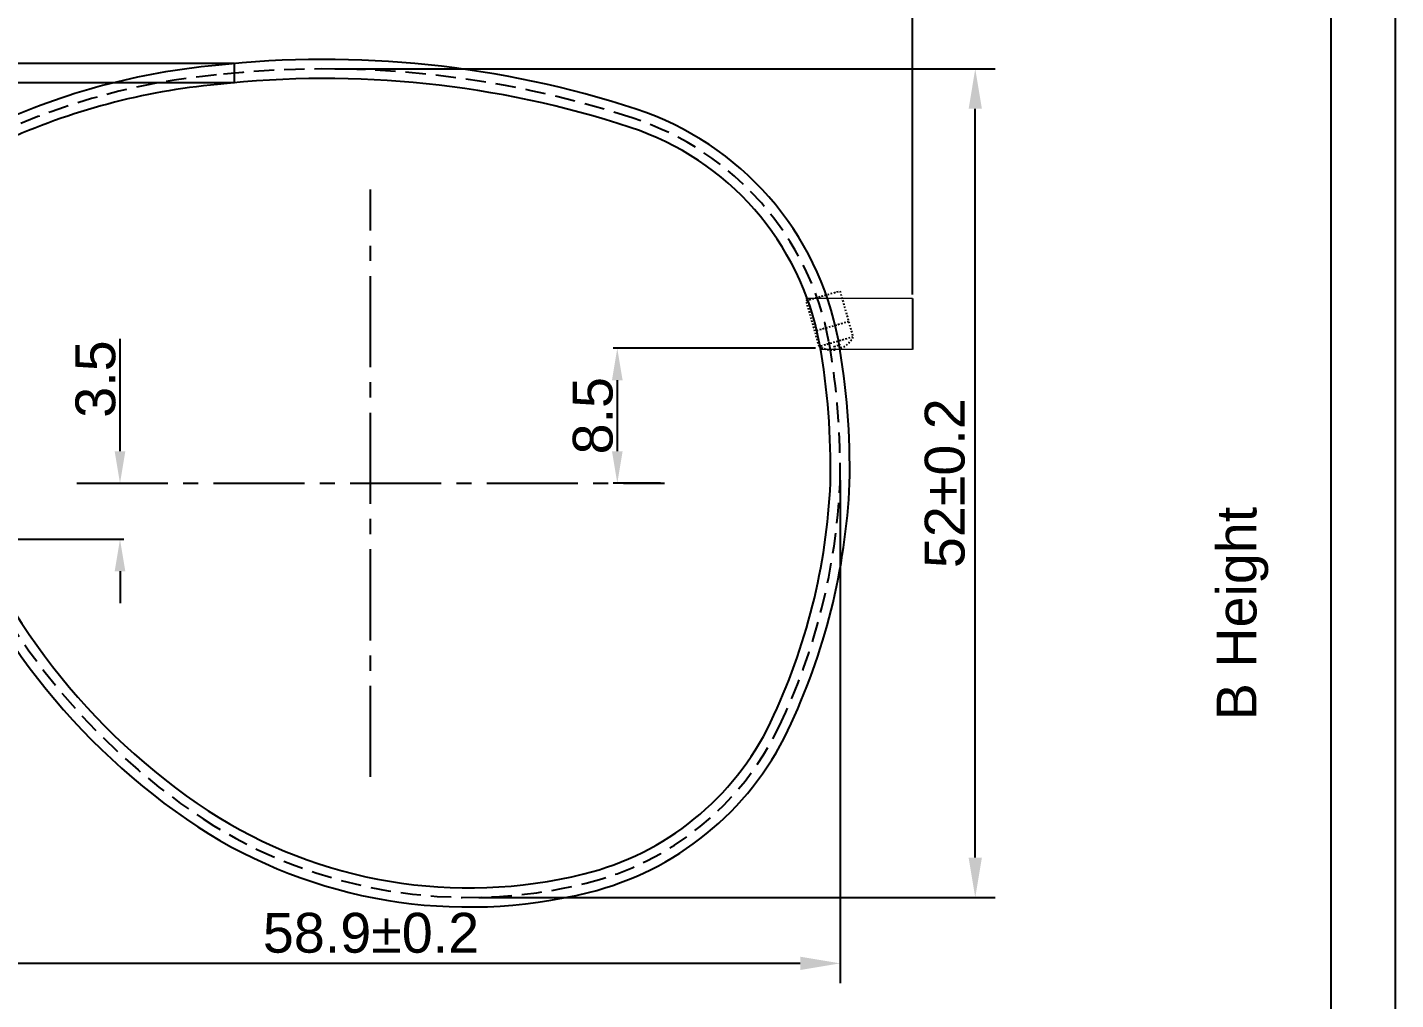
# Model space of a CAD drawing. Header units: millimetres. Extents: x 1336 to 2438, y 1230 to 1601.
# Drawn here: x 1911.9 to 1997.7, y 1345.4 to 1406.4 of the extents above; entities that cross this region are included whole.
import ezdxf

# ---------------------------------------------------------------- set-up
doc = ezdxf.new("R2010")
doc.units = ezdxf.units.MM
for name, pattern in [('CENTER2', [28.575, 19.05, -3.175, 3.175, -3.175]), ('DASHED2', [0.375, 0.25, -0.125]), ('HIDDEN', [9.525, 6.35, -3.175]), ('HIDDEN2', [0.1875, 0.125, -0.0625])]:
    doc.linetypes.add(name, pattern=pattern)
for name, color, linetype in [('Center Line', 2, 'CENTER2'), ('Dimension', 3, 'Continuous'), ('Hidden Line', 1, 'HIDDEN2')]:
    doc.layers.add(name, color=color, linetype=linetype)
doc.layers.add('odj', color=4, linetype='Continuous', lineweight=35)
doc.styles.get("Standard").update_dxf_attribs({"font": 'arial.ttf'})
doc.styles.add('样式 1', font='romant.shx')
doc.dimstyles.new('ISO-25$0', dxfattribs={"dimtxt": 2.5, "dimasz": 2.5, "dimexe": 0.5, "dimexo": 1, "dimgap": 1, "dimtad": 0, "dimtih": 1, "dimtoh": 1, "dimdec": 1, "dimzin": 10, "dimdsep": 46, "dimlunit": 6, "dimtxsty": '样式 1', "dimcen": 0, "dimclrd": 256, "dimclre": 256, "dimclrt": 7, "dimazin": 0, "dimtfac": 1, "dimtdec": 1, "dimtofl": 0, "dimtmove": 0, "dimatfit": 0, "dimfxl": 1, "dimtolj": 1, "dimtzin": 10, "dimarcsym": 0})
doc.dimstyles.new('Standard$0', dxfattribs={"dimtxt": 2.3, "dimasz": 2, "dimexe": 1, "dimexo": 1, "dimgap": 1, "dimtad": 0, "dimtih": 1, "dimtoh": 1, "dimdec": 1, "dimzin": 0, "dimdsep": 46, "dimtxsty": 'Standard', "dimcen": 0, "dimclrd": 4, "dimclre": 4, "dimclrt": 4, "dimadec": 1, "dimazin": 0, "dimtfac": 1, "dimtdec": 1, "dimtofl": 0, "dimtmove": 0, "dimatfit": 0, "dimfxl": 1, "dimtolj": 1, "dimtzin": 0, "dimarcsym": 0})

# ---------------------------------------------------------------- blocks, each defined once
blk = doc.blocks.new('*D183')
at = {"layer": 'Defpoints', "color": 0, "ltscale": 1000, "transparency": 16777216}
for p in [(1967.39, 1414.625), (1826.79, 1389.369), (1967.39, 1389.369)]:
    blk.add_point(p, dxfattribs=at)
at = {"layer": 'Dimension', "color": 3, "lineweight": -2, "ltscale": 1000, "transparency": 16777216}
for p, q in [((1826.79, 1389.619), (1826.79, 1414.875)), ((1828.79, 1414.625), (1965.39, 1414.625)), ((1967.39, 1389.619), (1967.39, 1414.875))]:
    blk.add_line(p, q, dxfattribs=at)
at = {"layer": 'Dimension', "color": 3, "ltscale": 1000, "transparency": 16777216}
for points in [[(1828.79, 1414.958), (1828.79, 1414.291), (1826.79, 1414.625)], [(1965.39, 1414.958), (1965.39, 1414.291), (1967.39, 1414.625)]]:
    blk.add_solid(points, dxfattribs=at)
at = {"layer": 'Dimension', "ltscale": 1000, "transparency": 16777216, "insert": (1897.09, 1416.13), "char_height": 2.5, "attachment_point": 5}
blk.add_mtext('\\A1;141±1', dxfattribs=at)
blk = doc.blocks.new('AETW3T3T23')
at = {"layer": 'Center Line', "color": 251, "linetype": 'DASHED2', "ltscale": 0.3, "true_color": 0x636466}
for p, q in [((-0.331, 3.281), (-0.331, 0.281)), ((1.869, 3.281), (-0.331, 3.281)), ((1.869, 0.281), (1.869, 3.281)), ((-0.331, 1.281), (1.869, 1.281)), ((-0.331, 0.281), (1.869, 0.281)), ((0.569, -0.205), (0.569, 0.029)), ((0.969, 0.029), (0.569, 0.029)), ((0.969, -0.205), (0.969, 0.029))]:
    blk.add_line(p, q, dxfattribs=at)
for start, end in [(221.11209, 262.12651), (277.87349, 318.88791)]:
    blk.add_arc((0.769, 1.241), 1.46, start, end, dxfattribs=at)
blk = doc.blocks.new('*D135')
at = {"layer": 'Defpoints', "color": 0, "transparency": 16777216}
for p in [(1930.533, 1403.763), (1971.327, 1403.763), (1939.568, 1351.775)]:
    blk.add_point(p, dxfattribs=at)
at = {"layer": 'Dimension', "lineweight": -2, "transparency": 16777216}
for p, q in [((1931.158, 1403.763), (1972.577, 1403.763)), ((1971.327, 1354.275), (1971.327, 1401.263)), ((1940.193, 1351.775), (1972.577, 1351.775))]:
    blk.add_line(p, q, dxfattribs=at)
at = {"layer": 'Dimension', "transparency": 16777216}
for points in [[(1970.911, 1401.263), (1971.744, 1401.263), (1971.327, 1403.763)], [(1970.911, 1354.275), (1971.744, 1354.275), (1971.327, 1351.775)]]:
    blk.add_solid(points, dxfattribs=at)
at = {"layer": 'Dimension', "transparency": 16777216, "insert": (1969.426, 1377.769), "char_height": 2.5, "attachment_point": 5, "rotation": 90}
blk.add_mtext('52±0.2', dxfattribs=at)
blk = doc.blocks.new('*D140')
at = {"layer": 'Defpoints', "color": 0, "transparency": 16777216}
for p in [(1914.969, 1377.769), (1917.685, 1377.769), (1908.671, 1374.249)]:
    blk.add_point(p, dxfattribs=at)
at = {"layer": 'Dimension', "color": 3, "lineweight": -2, "transparency": 16777216}
for p, q in [((1917.685, 1379.769), (1917.685, 1386.837)), ((1915.219, 1377.769), (1917.935, 1377.769)), ((1908.921, 1374.249), (1917.935, 1374.249)), ((1917.685, 1372.249), (1917.685, 1370.249))]:
    blk.add_line(p, q, dxfattribs=at)
at = {"layer": 'Dimension', "color": 3, "transparency": 16777216}
for points in [[(1917.351, 1379.769), (1918.018, 1379.769), (1917.685, 1377.769)], [(1917.351, 1372.249), (1918.018, 1372.249), (1917.685, 1374.249)]]:
    blk.add_solid(points, dxfattribs=at)
at = {"layer": 'Dimension', "transparency": 16777216, "insert": (1916.157, 1384.303), "char_height": 2.5, "attachment_point": 5, "rotation": 90}
blk.add_mtext('\\A1;3.5', dxfattribs=at)
blk = doc.blocks.new('*D141')
at = {"layer": 'Defpoints', "color": 0, "transparency": 16777216}
for p in [(1961.563, 1386.234), (1948.875, 1377.769), (1951.838, 1377.769)]:
    blk.add_point(p, dxfattribs=at)
at = {"layer": 'Dimension', "color": 3, "lineweight": -2, "transparency": 16777216}
for p, q in [((1961.313, 1386.234), (1948.625, 1386.234)), ((1948.875, 1384.234), (1948.875, 1379.769)), ((1951.588, 1377.769), (1948.625, 1377.769))]:
    blk.add_line(p, q, dxfattribs=at)
at = {"layer": 'Dimension', "color": 3, "transparency": 16777216}
for points in [[(1948.542, 1384.234), (1949.209, 1384.234), (1948.875, 1386.234)], [(1948.542, 1379.769), (1949.209, 1379.769), (1948.875, 1377.769)]]:
    blk.add_solid(points, dxfattribs=at)
at = {"layer": 'Dimension', "transparency": 16777216, "insert": (1947.349, 1382.002), "char_height": 2.5, "attachment_point": 5, "rotation": 90}
blk.add_mtext('\\A1;8.5', dxfattribs=at)
blk = doc.blocks.new('*D145')
at = {"layer": 'Defpoints', "color": 0, "transparency": 16777216}
for p in [(1904.003, 1389.847), (1962.854, 1378.58), (1904.003, 1347.64)]:
    blk.add_point(p, dxfattribs=at)
at = {"layer": 'Dimension', "lineweight": -2, "transparency": 16777216}
for p, q in [((1904.003, 1389.222), (1904.003, 1346.39)), ((1962.854, 1377.955), (1962.854, 1346.39)), ((1960.354, 1347.64), (1906.503, 1347.64))]:
    blk.add_line(p, q, dxfattribs=at)
at = {"layer": 'Dimension', "transparency": 16777216}
for points in [[(1906.503, 1348.057), (1906.503, 1347.224), (1904.003, 1347.64)], [(1960.354, 1348.057), (1960.354, 1347.224), (1962.854, 1347.64)]]:
    blk.add_solid(points, dxfattribs=at)
at = {"layer": 'Dimension', "transparency": 16777216, "insert": (1933.428, 1349.542), "char_height": 2.5, "attachment_point": 5}
blk.add_mtext('58.9±0.2', dxfattribs=at)

msp = doc.modelspace()

# ---------------------------------------------------------------- linework, layer by layer
for p, q in [((1993.655, 1307.884), (1993.655, 1594.624)), ((1967.39, 1389.369), (1967.39, 1386.169))]:
    msp.add_line(p, q)
at = {"lineweight": 13}
for p, q in [((1967.39, 1389.369), (1960.693, 1389.369)), ((1967.39, 1386.169), (1961.597, 1386.169))]:
    msp.add_line(p, q, dxfattribs=at)
for points in [[(1997.693, 1303.624), (1997.693, 1600.624), (1577.693, 1600.624), (1577.693, 1303.624)], [(1869.319, 1402.903), (1924.862, 1402.903), (1924.862, 1404.103), (1869.319, 1404.103)]]:
    msp.add_lwpolyline(points, close=True)
at = {"color": 7, "ltscale": 1000}
for points in [[(1963.446, 1377.75, 0.048759), (1962.743, 1386.752, 0.273637), (1950.064, 1401.235, 0.107264), (1923.673, 1403.985, 0.084366), (1909.817, 1400.281, 0.300451), (1903.422, 1389.296, 0.060579), (1905.958, 1377.572, 0.163694), (1922.565, 1356.197, 0.207034), (1947.074, 1352.088, 0.223644), (1959.574, 1362.243, 0.10032)], [(1962.247, 1377.788, 0.048643), (1961.563, 1386.537, 0.273551), (1949.69, 1400.095, 0.107306), (1923.795, 1402.792, 0.084315), (1910.334, 1399.198, 0.299433), (1904.619, 1389.385, 0.06046), (1907.091, 1377.966, 0.163644), (1923.223, 1357.201, 0.206975), (1946.786, 1353.253, 0.22361), (1958.491, 1362.761, 0.100207)]]:
    msp.add_lwpolyline(points, format="xyb", close=True, dxfattribs=at)
at = {"layer": 'Center Line', "ltscale": 0.3}
for p, q in [((1933.403, 1359.335), (1933.403, 1396.203)), ((1914.969, 1377.769), (1951.838, 1377.769))]:
    msp.add_line(p, q, dxfattribs=at)
at = {"layer": 'Hidden Line', "linetype": 'HIDDEN', "ltscale": 0.2}
msp.add_lwpolyline([(1962.846, 1377.769, 0.048702), (1962.153, 1386.645, 0.273595), (1949.877, 1400.665, 0.107285), (1923.734, 1403.389, 0.084341), (1910.075, 1399.739, 0.299965), (1904.02, 1389.34, 0.060521), (1906.525, 1377.769, 0.163669), (1922.894, 1356.699, 0.207005), (1946.93, 1352.671, 0.223627), (1959.033, 1362.502, 0.100265)], format="xyb", close=True, dxfattribs=at)

# ---------------------------------------------------------------- block references
at = {"xscale": -1, "rotation": 15.81893733201859}
msp.add_blockref('AETW3T3T23', (1963.417, 1386.582), dxfattribs=at)

# ---------------------------------------------------------------- texts
at = {"layer": 'odj', "insert": (1988.093, 1369.591), "char_height": 2.5, "width": 14.29587, "attachment_point": 5, "rotation": 90}
msp.add_mtext('B Height', dxfattribs=at)

# ---------------------------------------------------------------- dimensions: what is measured, and where the dimension line sits
at = {"layer": 'Dimension', "color": 40, "ltscale": 1000, "true_color": 0xf8d731}
dim = msp.add_linear_dim(base=(1967.39, 1414.625), p1=(1826.79, 1389.369), p2=(1967.39, 1389.369), dimstyle='Standard$0', override={"dimtxt": 2.5, "dimexe": 0.25, "dimexo": 0.25, "dimgap": 0.25, "dimtad": 1, "dimtih": 0, "dimtoh": 0, "dimdec": 0, "dimclrd": 3, "dimclre": 3, "dimclrt": 256, "dimadec": 0, "dimtol": 1, "dimtp": 1, "dimtm": 1, "dimtdec": 0, "dimatfit": 3, "dimfxl": 1.25, "dimarcsym": 2}, dxfattribs=at)
dim.commit()
dim.dimension.update_dxf_attribs({"geometry": '*D183', "text_midpoint": (1897.09, 1414.625), "dimtype": 160})
at = {"layer": 'Dimension'}
for base, p1, p2, dimstyle, override, picture, middle in [((1971.327, 1403.763), (1939.568, 1351.775), (1930.533, 1403.763), 'ISO-25$0', {"dimexe": 1.25, "dimexo": 0.625, "dimgap": 0.625, "dimtad": 3, "dimtih": 0, "dimtoh": 0, "dimzin": 8, "dimlunit": 2, "dimtxsty": 'Standard', "dimcen": 2.5, "dimclrt": 256, "dimadec": 0, "dimtol": 1, "dimtp": 0.2, "dimtm": 0.2, "dimtdec": 2, "dimtofl": 1, "dimatfit": 3, "dimtolj": 0, "dimtzin": 8}, '*D135', (1969.426, 1377.769)), ((1917.685, 1377.769), (1908.671, 1374.249), (1914.969, 1377.769), 'Standard$0', {"dimtxt": 2.5, "dimexe": 0.25, "dimexo": 0.25, "dimgap": 0.25, "dimtad": 1, "dimtih": 0, "dimtoh": 0, "dimclrd": 3, "dimclre": 3, "dimclrt": 256, "dimadec": 2, "dimtdec": 2, "dimatfit": 3}, '*D140', (1916.157, 1384.303)), ((1948.875, 1377.769), (1961.563, 1386.234), (1951.838, 1377.769), 'Standard$0', {"dimtxt": 2.5, "dimexe": 0.25, "dimexo": 0.25, "dimgap": 0.25, "dimtad": 1, "dimtih": 0, "dimtoh": 0, "dimclrd": 3, "dimclre": 3, "dimclrt": 256, "dimadec": 2, "dimtdec": 2, "dimatfit": 3}, '*D141', (1947.349, 1382.002))]:
    dim = msp.add_linear_dim(base=base, p1=p1, p2=p2, angle=90, dimstyle=dimstyle, override=override, dxfattribs=at)
    dim.commit()
    dim.dimension.update_dxf_attribs({"geometry": picture, "text_midpoint": middle})
dim = msp.add_linear_dim(base=(1904.003, 1347.64), p1=(1962.854, 1378.58), p2=(1904.003, 1389.847), dimstyle='ISO-25$0', override={"dimexe": 1.25, "dimexo": 0.625, "dimgap": 0.625, "dimtad": 3, "dimtih": 0, "dimtoh": 0, "dimzin": 8, "dimlunit": 2, "dimtxsty": 'Standard', "dimcen": 2.5, "dimclrt": 256, "dimadec": 0, "dimtol": 1, "dimtp": 0.2, "dimtm": 0.2, "dimtdec": 2, "dimtofl": 1, "dimatfit": 3, "dimtolj": 0, "dimtzin": 8}, dxfattribs=at)
dim.commit()
dim.dimension.update_dxf_attribs({"geometry": '*D145', "text_midpoint": (1933.428, 1349.542)})

doc.saveas('drawing.dxf')
